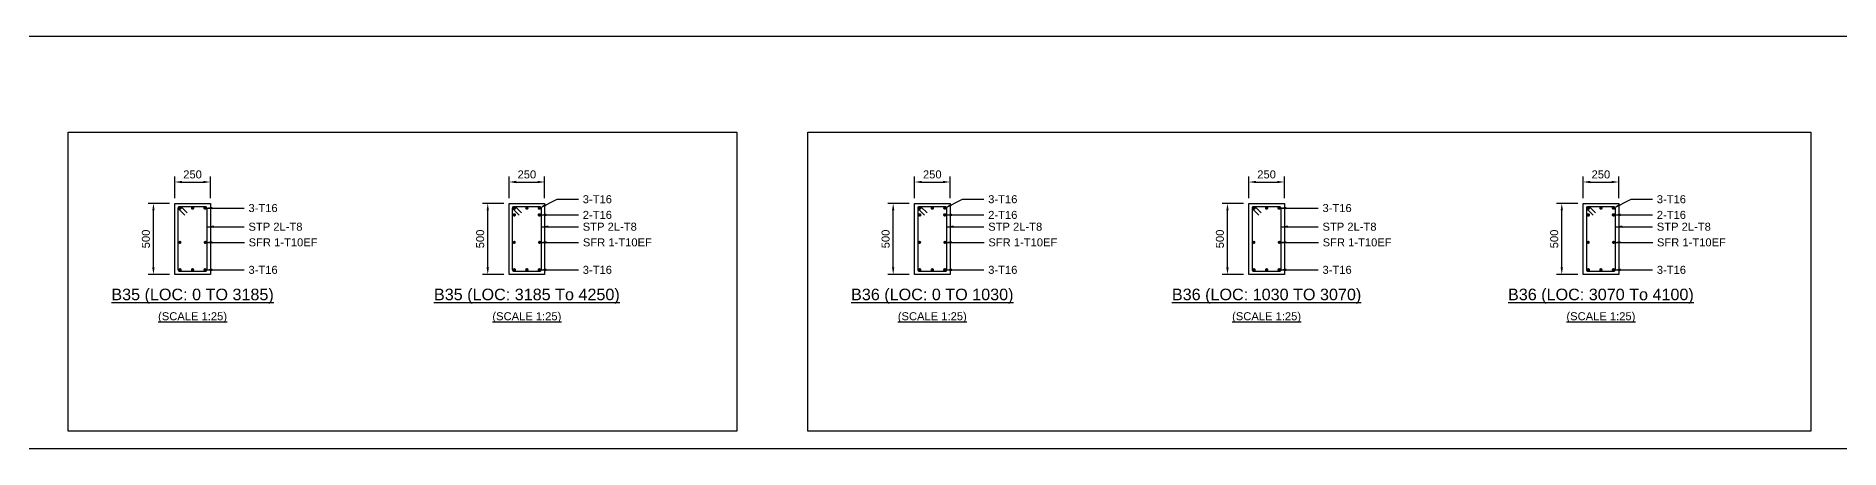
# Model space of a CAD drawing. Header units: inches. Extents: x -2000 to 143800, y -765100 to 3300.
# Drawn here: x 61700 to 112421, y -462200 to -450600 of the extents above; entities that cross this region are included whole.
import ezdxf
from ezdxf.enums import TextEntityAlignment as Align

# ---------------------------------------------------------------- set-up
doc = ezdxf.new("R2010")
doc.units = ezdxf.units.IN
doc.header["$LTSCALE"] = 1000
doc.header["$MEASUREMENT"] = 0
for name, color, linetype in [('Concrete Line', 2, 'Continuous'), ('Dimension', 31, 'Continuous'), ('Labels', 4, 'Continuous'), ('Link', 225, 'Continuous'), ('Reinforcement', 4, 'Continuous'), ('Schedule Border', 60, 'Continuous'), ('Text', 31, 'Continuous')]:
    doc.layers.add(name, color=color, linetype=linetype)
doc.styles.add('SC-SansSerif', font='SansSerif')
doc.dimstyles.new('SCBBSDimStyl', dxfattribs={"dimtxt": 225, "dimasz": 200, "dimexe": 150, "dimexo": 150, "dimgap": 100, "dimtad": 1, "dimtoh": 1, "dimdec": 0, "dimzin": 0, "dimdsep": 46, "dimtxsty": 'SC-SansSerif', "dimcen": 0.09, "dimclrd": 8, "dimclre": 8, "dimclrt": 31, "dimadec": 0, "dimazin": 0, "dimtfac": 1, "dimtdec": 0, "dimtix": 1, "dimtofl": 0, "dimtmove": 0, "dimatfit": 3, "dimfxl": 1, "dimtolj": 1, "dimtzin": 0, "dimarcsym": 0})

# ---------------------------------------------------------------- blocks, each defined once
blk = doc.blocks.new('*D330')
at = {"color": 8, "linetype": 'ByBlock', "lineweight": -2}
for p, q in [((65600, -455150), (65600, -454550)), ((65800, -454700), (66400, -454700)), ((66600, -455150), (66600, -454550))]:
    blk.add_line(p, q, dxfattribs=at)
at = {"color": 8}
for points in [[(65600, -454700), (65800, -454667), (65800, -454733)], [(66600, -454700), (66400, -454733), (66400, -454667)]]:
    blk.add_solid(points, dxfattribs=at)
at = {"layer": 'DEFPOINTS', "color": 31}
for p in [(65600, -454700), (65600, -455300), (66600, -455300)]:
    blk.add_point(p, dxfattribs=at)
at = {"color": 31, "insert": (66100, -454488), "char_height": 225, "attachment_point": 5, "style": 'SC-SansSerif'}
blk.add_mtext('\\A1;250', dxfattribs=at)
blk = doc.blocks.new('*D331')
at = {"color": 8, "linetype": 'ByBlock', "lineweight": -2}
for p, q in [((65450, -455300), (64850, -455300)), ((65000, -457100), (65000, -455500)), ((65450, -457300), (64850, -457300))]:
    blk.add_line(p, q, dxfattribs=at)
at = {"color": 8}
for points in [[(65000, -455300), (65033, -455500), (64967, -455500)], [(65000, -457300), (64967, -457100), (65033, -457100)]]:
    blk.add_solid(points, dxfattribs=at)
at = {"layer": 'DEFPOINTS', "color": 31}
for p in [(65600, -455300), (65000, -457300), (65600, -457300)]:
    blk.add_point(p, dxfattribs=at)
at = {"color": 31, "insert": (64788, -456300), "char_height": 225, "attachment_point": 5, "rotation": 90, "style": 'SC-SansSerif'}
blk.add_mtext('\\A1;500', dxfattribs=at)
blk = doc.blocks.new('*D332')
at = {"color": 8, "linetype": 'ByBlock', "lineweight": -2}
for p, q in [((75000, -455150), (75000, -454550)), ((75200, -454700), (75800, -454700)), ((76000, -455150), (76000, -454550))]:
    blk.add_line(p, q, dxfattribs=at)
at = {"color": 8}
for points in [[(75000, -454700), (75200, -454667), (75200, -454733)], [(76000, -454700), (75800, -454733), (75800, -454667)]]:
    blk.add_solid(points, dxfattribs=at)
at = {"layer": 'DEFPOINTS', "color": 31}
for p in [(75000, -454700), (75000, -455300), (76000, -455300)]:
    blk.add_point(p, dxfattribs=at)
at = {"color": 31, "insert": (75500, -454488), "char_height": 225, "attachment_point": 5, "style": 'SC-SansSerif'}
blk.add_mtext('\\A1;250', dxfattribs=at)
blk = doc.blocks.new('*D333')
at = {"color": 8, "linetype": 'ByBlock', "lineweight": -2}
for p, q in [((74850, -455300), (74250, -455300)), ((74400, -457100), (74400, -455500)), ((74850, -457300), (74250, -457300))]:
    blk.add_line(p, q, dxfattribs=at)
at = {"color": 8}
for points in [[(74400, -455300), (74433, -455500), (74367, -455500)], [(74400, -457300), (74367, -457100), (74433, -457100)]]:
    blk.add_solid(points, dxfattribs=at)
at = {"layer": 'DEFPOINTS', "color": 31}
for p in [(75000, -455300), (74400, -457300), (75000, -457300)]:
    blk.add_point(p, dxfattribs=at)
at = {"color": 31, "insert": (74188, -456300), "char_height": 225, "attachment_point": 5, "rotation": 90, "style": 'SC-SansSerif'}
blk.add_mtext('\\A1;500', dxfattribs=at)
blk = doc.blocks.new('*D334')
at = {"color": 8, "linetype": 'ByBlock', "lineweight": -2}
for p, q in [((86400, -455150), (86400, -454550)), ((86600, -454700), (87200, -454700)), ((87400, -455150), (87400, -454550))]:
    blk.add_line(p, q, dxfattribs=at)
at = {"color": 8}
for points in [[(86400, -454700), (86600, -454667), (86600, -454733)], [(87400, -454700), (87200, -454733), (87200, -454667)]]:
    blk.add_solid(points, dxfattribs=at)
at = {"layer": 'DEFPOINTS', "color": 31}
for p in [(86400, -454700), (86400, -455300), (87400, -455300)]:
    blk.add_point(p, dxfattribs=at)
at = {"color": 31, "insert": (86900, -454488), "char_height": 225, "attachment_point": 5, "style": 'SC-SansSerif'}
blk.add_mtext('\\A1;250', dxfattribs=at)
blk = doc.blocks.new('*D335')
at = {"color": 8, "linetype": 'ByBlock', "lineweight": -2}
for p, q in [((86250, -455300), (85650, -455300)), ((85800, -457100), (85800, -455500)), ((86250, -457300), (85650, -457300))]:
    blk.add_line(p, q, dxfattribs=at)
at = {"color": 8}
for points in [[(85800, -455300), (85833, -455500), (85767, -455500)], [(85800, -457300), (85767, -457100), (85833, -457100)]]:
    blk.add_solid(points, dxfattribs=at)
at = {"layer": 'DEFPOINTS', "color": 31}
for p in [(86400, -455300), (85800, -457300), (86400, -457300)]:
    blk.add_point(p, dxfattribs=at)
at = {"color": 31, "insert": (85588, -456300), "char_height": 225, "attachment_point": 5, "rotation": 90, "style": 'SC-SansSerif'}
blk.add_mtext('\\A1;500', dxfattribs=at)
blk = doc.blocks.new('*D336')
at = {"color": 8, "linetype": 'ByBlock', "lineweight": -2}
for p, q in [((95800, -455150), (95800, -454550)), ((96000, -454700), (96600, -454700)), ((96800, -455150), (96800, -454550))]:
    blk.add_line(p, q, dxfattribs=at)
at = {"color": 8}
for points in [[(95800, -454700), (96000, -454667), (96000, -454733)], [(96800, -454700), (96600, -454733), (96600, -454667)]]:
    blk.add_solid(points, dxfattribs=at)
at = {"layer": 'DEFPOINTS', "color": 31}
for p in [(95800, -454700), (95800, -455300), (96800, -455300)]:
    blk.add_point(p, dxfattribs=at)
at = {"color": 31, "insert": (96300, -454488), "char_height": 225, "attachment_point": 5, "style": 'SC-SansSerif'}
blk.add_mtext('\\A1;250', dxfattribs=at)
blk = doc.blocks.new('*D337')
at = {"color": 8, "linetype": 'ByBlock', "lineweight": -2}
for p, q in [((95650, -455300), (95050, -455300)), ((95200, -457100), (95200, -455500)), ((95650, -457300), (95050, -457300))]:
    blk.add_line(p, q, dxfattribs=at)
at = {"color": 8}
for points in [[(95200, -455300), (95233, -455500), (95167, -455500)], [(95200, -457300), (95167, -457100), (95233, -457100)]]:
    blk.add_solid(points, dxfattribs=at)
at = {"layer": 'DEFPOINTS', "color": 31}
for p in [(95800, -455300), (95200, -457300), (95800, -457300)]:
    blk.add_point(p, dxfattribs=at)
at = {"color": 31, "insert": (94988, -456300), "char_height": 225, "attachment_point": 5, "rotation": 90, "style": 'SC-SansSerif'}
blk.add_mtext('\\A1;500', dxfattribs=at)
blk = doc.blocks.new('*D338')
at = {"color": 8, "linetype": 'ByBlock', "lineweight": -2}
for p, q in [((105200, -455150), (105200, -454550)), ((105400, -454700), (106000, -454700)), ((106200, -455150), (106200, -454550))]:
    blk.add_line(p, q, dxfattribs=at)
at = {"color": 8}
for points in [[(105200, -454700), (105400, -454667), (105400, -454733)], [(106200, -454700), (106000, -454733), (106000, -454667)]]:
    blk.add_solid(points, dxfattribs=at)
at = {"layer": 'DEFPOINTS', "color": 31}
for p in [(105200, -454700), (105200, -455300), (106200, -455300)]:
    blk.add_point(p, dxfattribs=at)
at = {"color": 31, "insert": (105700, -454488), "char_height": 225, "attachment_point": 5, "style": 'SC-SansSerif'}
blk.add_mtext('\\A1;250', dxfattribs=at)
blk = doc.blocks.new('*D339')
at = {"color": 8, "linetype": 'ByBlock', "lineweight": -2}
for p, q in [((105050, -455300), (104450, -455300)), ((104600, -457100), (104600, -455500)), ((105050, -457300), (104450, -457300))]:
    blk.add_line(p, q, dxfattribs=at)
at = {"color": 8}
for points in [[(104600, -455300), (104633, -455500), (104567, -455500)], [(104600, -457300), (104567, -457100), (104633, -457100)]]:
    blk.add_solid(points, dxfattribs=at)
at = {"layer": 'DEFPOINTS', "color": 31}
for p in [(105200, -455300), (104600, -457300), (105200, -457300)]:
    blk.add_point(p, dxfattribs=at)
at = {"color": 31, "insert": (104388, -456300), "char_height": 225, "attachment_point": 5, "rotation": 90, "style": 'SC-SansSerif'}
blk.add_mtext('\\A1;500', dxfattribs=at)

msp = doc.modelspace()

# ---------------------------------------------------------------- linework, layer by layer
at = {"layer": 'Concrete Line'}
for points in [[(65600, -455300), (66600, -455300), (66600, -457300), (65600, -457300)], [(75000, -455300), (76000, -455300), (76000, -457300), (75000, -457300)], [(86400, -455300), (87400, -455300), (87400, -457300), (86400, -457300)], [(95800, -455300), (96800, -455300), (96800, -457300), (95800, -457300)], [(105200, -455300), (106200, -455300), (106200, -457300), (105200, -457300)]]:
    msp.add_lwpolyline(points, close=True, dxfattribs=at)
at = {"layer": 'Link'}
for points in [[(65883.8, -455635.6), (65714.1, -455465.9, -0.6681786), (65748, -455384), (66452, -455384, -0.4142136), (66500, -455432), (66500, -457168, -0.4142136), (66452, -457216), (65748, -457216, -0.4142136), (65700, -457168), (65700, -455432, -0.6681786), (65781.9, -455398.1), (65951.6, -455567.8)], [(75283.8, -455635.6), (75114.1, -455465.9, -0.6681786), (75148, -455384), (75852, -455384, -0.4142136), (75900, -455432), (75900, -457168, -0.4142136), (75852, -457216), (75148, -457216, -0.4142136), (75100, -457168), (75100, -455432, -0.6681786), (75181.9, -455398.1), (75351.6, -455567.8)], [(86683.8, -455635.6), (86514.1, -455465.9, -0.6681786), (86548, -455384), (87252, -455384, -0.4142136), (87300, -455432), (87300, -457168, -0.4142136), (87252, -457216), (86548, -457216, -0.4142136), (86500, -457168), (86500, -455432, -0.6681786), (86581.9, -455398.1), (86751.6, -455567.8)], [(96083.8, -455635.6), (95914.1, -455465.9, -0.6681786), (95948, -455384), (96652, -455384, -0.4142136), (96700, -455432), (96700, -457168, -0.4142136), (96652, -457216), (95948, -457216, -0.4142136), (95900, -457168), (95900, -455432, -0.6681786), (95981.9, -455398.1), (96151.6, -455567.8)], [(105483.8, -455635.6), (105314.1, -455465.9, -0.6681786), (105348, -455384), (106052, -455384, -0.4142136), (106100, -455432), (106100, -457168, -0.4142136), (106052, -457216), (105348, -457216, -0.4142136), (105300, -457168), (105300, -455432, -0.6681786), (105381.9, -455398.1), (105551.6, -455567.8)]]:
    msp.add_lwpolyline(points, format="xyb", dxfattribs=at)
at = {"layer": 'Reinforcement'}
for points, const_width in [([(65724, -455432, 1), (65772, -455432, 1)], 48), ([(66076, -455432, 1), (66124, -455432, 1)], 48), ([(66428, -455432, 1), (66476, -455432, 1)], 48), ([(75124, -455432, 1), (75172, -455432, 1)], 48), ([(75476, -455432, 1), (75524, -455432, 1)], 48), ([(75828, -455432, 1), (75876, -455432, 1)], 48), ([(86524, -455432, 1), (86572, -455432, 1)], 48), ([(86876, -455432, 1), (86924, -455432, 1)], 48), ([(87228, -455432, 1), (87276, -455432, 1)], 48), ([(95924, -455432, 1), (95972, -455432, 1)], 48), ([(96276, -455432, 1), (96324, -455432, 1)], 48), ([(96628, -455432, 1), (96676, -455432, 1)], 48), ([(105324, -455432, 1), (105372, -455432, 1)], 48), ([(105676, -455432, 1), (105724, -455432, 1)], 48), ([(106028, -455432, 1), (106076, -455432, 1)], 48), ([(75124, -455624, 1), (75172, -455624, 1)], 48), ([(75828, -455624, 1), (75876, -455624, 1)], 48), ([(86524, -455624, 1), (86572, -455624, 1)], 48), ([(87228, -455624, 1), (87276, -455624, 1)], 48), ([(105324, -455624, 1), (105372, -455624, 1)], 48), ([(106028, -455624, 1), (106076, -455624, 1)], 48), ([(65722, -456396, 1), (65766, -456396, 1)], 44), ([(66434, -456396, 1), (66478, -456396, 1)], 44), ([(75122, -456396, 1), (75166, -456396, 1)], 44), ([(75834, -456396, 1), (75878, -456396, 1)], 44), ([(86522, -456396, 1), (86566, -456396, 1)], 44), ([(87234, -456396, 1), (87278, -456396, 1)], 44), ([(95922, -456396, 1), (95966, -456396, 1)], 44), ([(96634, -456396, 1), (96678, -456396, 1)], 44), ([(105322, -456396, 1), (105366, -456396, 1)], 44), ([(106034, -456396, 1), (106078, -456396, 1)], 44), ([(65724, -457168, 1), (65772, -457168, 1)], 48), ([(66076, -457168, 1), (66124, -457168, 1)], 48), ([(66428, -457168, 1), (66476, -457168, 1)], 48), ([(75124, -457168, 1), (75172, -457168, 1)], 48), ([(75476, -457168, 1), (75524, -457168, 1)], 48), ([(75828, -457168, 1), (75876, -457168, 1)], 48), ([(86524, -457168, 1), (86572, -457168, 1)], 48), ([(86876, -457168, 1), (86924, -457168, 1)], 48), ([(87228, -457168, 1), (87276, -457168, 1)], 48), ([(95924, -457168, 1), (95972, -457168, 1)], 48), ([(96276, -457168, 1), (96324, -457168, 1)], 48), ([(96628, -457168, 1), (96676, -457168, 1)], 48), ([(105324, -457168, 1), (105372, -457168, 1)], 48), ([(105676, -457168, 1), (105724, -457168, 1)], 48), ([(106028, -457168, 1), (106076, -457168, 1)], 48)]:
    msp.add_lwpolyline(points, format="xyb", close=True, dxfattribs=dict(at, const_width=const_width))
at = {"layer": 'Schedule Border'}
for points in [[(-2000, -450600), (143800, -450600), (143800, -462200), (-2000, -462200)], [(62600, -453300), (81400, -453300), (81400, -461700), (62600, -461700)], [(83400, -453300), (111600, -453300), (111600, -461700), (83400, -461700)]]:
    msp.add_lwpolyline(points, close=True, dxfattribs=at)

# ---------------------------------------------------------------- texts
at = {"layer": 'Labels', "style": 'SC-SansSerif'}
for s, p in [('%%uB35 (LOC: 0 TO 3185)', (66100, -457900)), ('%%uB35 (LOC: 3185 To 4250)', (75500, -457900)), ('%%uB36 (LOC: 0 TO 1030)', (86900, -457900)), ('%%uB36 (LOC: 1030 TO 3070)', (96300, -457900)), ('%%uB36 (LOC: 3070 To 4100)', (105700, -457900))]:
    msp.add_text(s, height=325, dxfattribs=at).set_placement(p, align=Align.MIDDLE)
at = {"layer": 'Text', "style": 'SC-SansSerif'}
for s, p in [('3-T16', (67672, -455432)), ('3-T16', (77072, -455184)), ('3-T16', (88472, -455184)), ('3-T16', (97872, -455432)), ('3-T16', (107272, -455184)), ('STP 2L-T8', (67672, -455956)), ('STP 2L-T8', (77072, -455956)), ('2-T16', (77072, -455624)), ('STP 2L-T8', (88472, -455956)), ('2-T16', (88472, -455624)), ('STP 2L-T8', (97872, -455956)), ('STP 2L-T8', (107272, -455956)), ('2-T16', (107272, -455624)), ('SFR 1-T10EF', (67676, -456396)), ('SFR 1-T10EF', (77076, -456396)), ('SFR 1-T10EF', (88476, -456396)), ('SFR 1-T10EF', (97876, -456396)), ('SFR 1-T10EF', (107276, -456396)), ('3-T16', (67672, -457168)), ('3-T16', (77072, -457168)), ('3-T16', (88472, -457168)), ('3-T16', (97872, -457168)), ('3-T16', (107272, -457168))]:
    msp.add_text(s, height=225, dxfattribs=at).set_placement(p, align=Align.MIDDLE_LEFT)
for p in [(66100, -458500), (75500, -458500), (86900, -458500), (96300, -458500), (105700, -458500)]:
    msp.add_text('%%u(SCALE 1:25)', height=225, dxfattribs=at).set_placement(p, align=Align.MIDDLE)

# ---------------------------------------------------------------- dimensions: what is measured, and where the dimension line sits
at = {"layer": 'Dimension'}
for base, p1, p2, angle, text, picture, middle in [((66600, -454700), (65600, -455300), (66600, -455300), 0, '250', '*D330', (66100, -454700)), ((76000, -454700), (75000, -455300), (76000, -455300), 0, '250', '*D332', (75500, -454700)), ((87400, -454700), (86400, -455300), (87400, -455300), 0, '250', '*D334', (86900, -454700)), ((96800, -454700), (95800, -455300), (96800, -455300), 0, '250', '*D336', (96300, -454700)), ((106200, -454700), (105200, -455300), (106200, -455300), 0, '250', '*D338', (105700, -454700)), ((65000, -455300), (65600, -457300), (65600, -455300), 90, '500', '*D331', (65000, -456300)), ((74400, -455300), (75000, -457300), (75000, -455300), 90, '500', '*D333', (74400, -456300)), ((85800, -455300), (86400, -457300), (86400, -455300), 90, '500', '*D335', (85800, -456300)), ((95200, -455300), (95800, -457300), (95800, -455300), 90, '500', '*D337', (95200, -456300)), ((104600, -455300), (105200, -457300), (105200, -455300), 90, '500', '*D339', (104600, -456300))]:
    dim = msp.add_linear_dim(base=base, p1=p1, p2=p2, angle=angle, text=text, dimstyle='SCBBSDimStyl', override={"dimjust": 0}, dxfattribs=at)
    dim.commit()
    dim.dimension.update_dxf_attribs({"geometry": picture, "text_midpoint": middle, "dimtype": 129})

# ---------------------------------------------------------------- leaders
at = {"layer": 'Dimension', "color": 8}
for points in [[(66452, -455432), (66952, -455432), (67552, -455432)], [(75852, -455432), (76352, -455184), (76952, -455184)], [(87252, -455432), (87752, -455184), (88352, -455184)], [(96652, -455432), (97152, -455432), (97752, -455432)], [(106052, -455432), (106552, -455184), (107152, -455184)], [(66500, -455956), (67552, -455956)], [(75852, -455624), (76352, -455624), (76952, -455624)], [(75900, -455956), (76952, -455956)], [(87252, -455624), (87752, -455624), (88352, -455624)], [(87300, -455956), (88352, -455956)], [(96700, -455956), (97752, -455956)], [(106052, -455624), (106552, -455624), (107152, -455624)], [(106100, -455956), (107152, -455956)], [(66456, -456396), (67556, -456396)], [(75856, -456396), (76956, -456396)], [(87256, -456396), (88356, -456396)], [(96656, -456396), (97756, -456396)], [(106056, -456396), (107156, -456396)], [(66452, -457168), (66952, -457168), (67552, -457168)], [(75852, -457168), (76352, -457168), (76952, -457168)], [(87252, -457168), (87752, -457168), (88352, -457168)], [(96652, -457168), (97152, -457168), (97752, -457168)], [(106052, -457168), (106552, -457168), (107152, -457168)]]:
    msp.add_leader(points, dimstyle='SCBBSDimStyl', dxfattribs=at)

doc.saveas('drawing.dxf')
